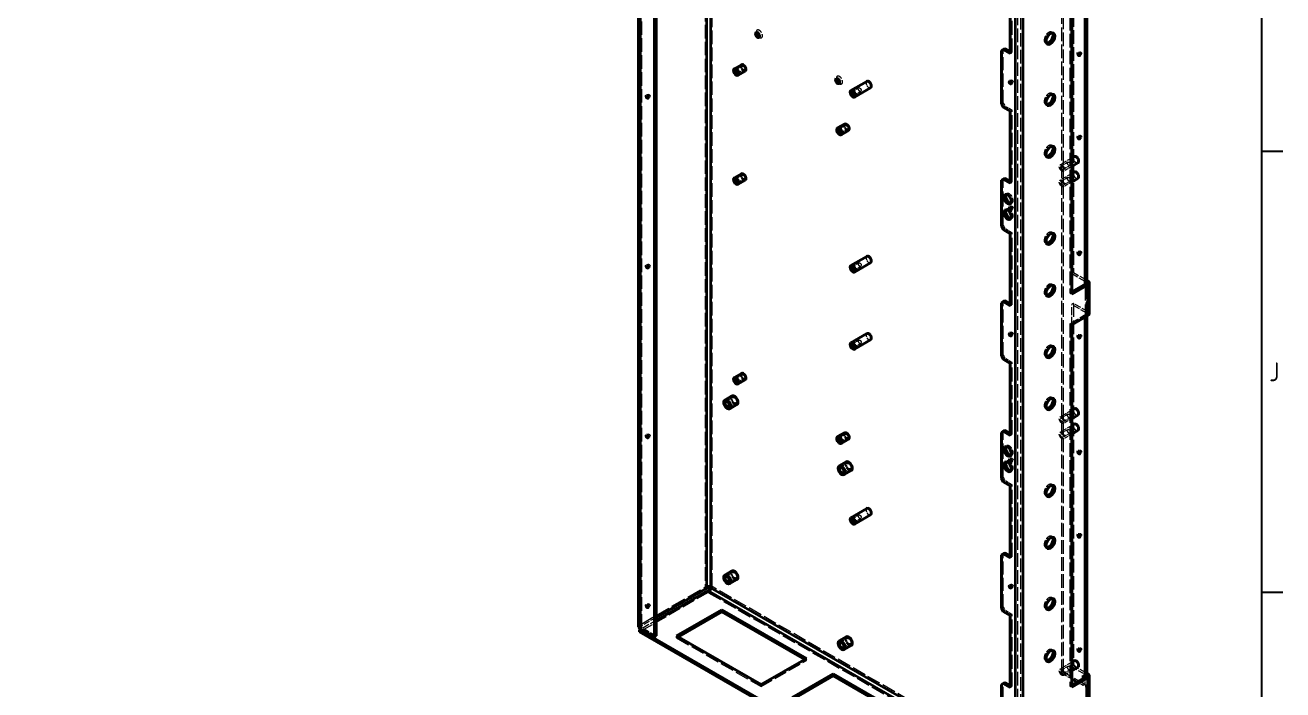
# Model space of a CAD drawing. Header units: millimetres. Extents: x 0 to 2378, y 0 to 1682.
# Drawn here: x 1945 to 2344.8, y 1230.5 to 1441.7 of the extents above; entities that cross this region are included whole.
import ezdxf

# ---------------------------------------------------------------- set-up
doc = ezdxf.new("R2010")
doc.units = ezdxf.units.MM
doc.header["$LTSCALE"] = 2
doc.linetypes.add('DASHED', pattern=[0.2067, 0.1654, -0.0413])
doc.layers.get('0').update_dxf_attribs({"color": 3, "lineweight": 25})
for name, color, linetype, lineweight in [('가려진 것(ISO)', 2, 'DASHED', 18), ('가려진 좁은 것(ISO)', 2, 'DASHED', 18), ('가시적인 것(ISO)', 3, 'Continuous', 40), ('가시적인 좁은 것(ISO)', 3, 'Continuous', 35), ('경계(ISO)', 7, 'Continuous', 25)]:
    doc.layers.add(name, color=color, linetype=linetype, lineweight=lineweight)
doc.styles.add('문자 텍스트_M2B', font='isocp.shx')

# ---------------------------------------------------------------- blocks, each defined once
blk = doc.blocks.new('경계 Default Border')
at = {"layer": '경계(ISO)'}
for p, q in [((1169, 700.83), (1172.4, 700.83)), ((1169, 630.75), (1172.4, 630.75))]:
    blk.add_line(p, q, dxfattribs=at)
at = {"layer": '경계(ISO)', "flags": 128}
blk.add_lwpolyline([(20, 20), (20, 821), (1169, 821), (1169, 20), (20, 20)], dxfattribs=at)
at = {"layer": '경계(ISO)', "color": 2, "insert": (1170.23, 664.26), "char_height": 3, "attachment_point": 7, "style": '문자 텍스트_M2B'}
blk.add_mtext('J', dxfattribs=at)

msp = doc.modelspace()

# ---------------------------------------------------------------- linework, layer by layer
at = {"layer": '가려진 것(ISO)', "ltscale": 13.041357}
msp.add_line((2140.8275, 1250.5187), (2140.8275, 1537.0153), dxfattribs=at)
at = {"layer": '가려진 것(ISO)', "ltscale": 13.010574}
msp.add_line((2275.1292, 1236.0342), (2275.1292, 1482.2793), dxfattribs=at)
at = {"layer": '가려진 것(ISO)', "ltscale": 13.13595}
msp.add_line((2274.5636, 1235.7084), (2274.5636, 1475.4473), dxfattribs=at)
at = {"layer": '가려진 것(ISO)', "ltscale": 13.062409}
for p, q in [((2278.2405, 1477.869), (2278.2405, 1363.0854)), ((2277.1091, 1471.3539), (2277.1091, 1356.5703))]:
    msp.add_line(p, q, dxfattribs=at)
at = {"layer": '가려진 것(ISO)', "ltscale": 13.546203}
for p, q in [((2258.7244, 1432.9601), (2258.7244, 1455.8514)), ((2258.7244, 1391.7557), (2258.7244, 1414.647)), ((2258.7244, 1352.8405), (2258.7244, 1375.7318)), ((2258.7244, 1311.6361), (2258.7244, 1334.5274)), ((2258.7244, 1272.7209), (2258.7244, 1295.6122)), ((2258.7244, 1231.5165), (2258.7244, 1254.4078))]:
    msp.add_line(p, q, dxfattribs=at)
at = {"layer": '가려진 것(ISO)', "ltscale": 0.285604}
for p, q in [((2177.5943, 1439.4708), (2177.3822, 1439.3487)), ((2178.4926, 1437.911), (2178.2805, 1437.7888)), ((2203.0502, 1424.8118), (2202.8381, 1424.6896)), ((2203.9485, 1423.2519), (2203.7363, 1423.1298))]:
    msp.add_line(p, q, dxfattribs=at)
at = {"layer": '가려진 것(ISO)', "ltscale": 0.673312}
for p, q in [((2177.4071, 1439.0574), (2177.4071, 1439.4646)), ((2178.041, 1437.9565), (2178.3932, 1437.7521)), ((2202.8629, 1424.3983), (2202.8629, 1424.8055)), ((2203.4969, 1423.2975), (2203.849, 1423.0931))]:
    msp.add_line(p, q, dxfattribs=at)
at = {"layer": '가려진 것(ISO)', "ltscale": 0.761779}
for p, q in [((2271.3614, 1439.4437), (2271.9271, 1439.1179)), ((2269.3653, 1435.9774), (2269.931, 1435.6516)), ((2255.8959, 1433.9348), (2255.3302, 1433.6091)), ((2258.1587, 1433.2858), (2258.7244, 1432.9601)), ((2258.1587, 1432.6343), (2258.7244, 1432.9601)), ((2279.6921, 1432.8484), (2280.2578, 1433.1742)), ((2280.183, 1431.996), (2280.7487, 1432.3218)), ((2258.4789, 1424.2297), (2257.9133, 1423.904)), ((2258.9698, 1423.3774), (2258.4041, 1423.0516)), ((2143.0791, 1419.6392), (2142.5134, 1419.3135)), ((2271.3614, 1419.9861), (2271.9271, 1419.6603)), ((2143.57, 1418.7869), (2143.0043, 1418.4611)), ((2255.3302, 1416.6041), (2255.8959, 1416.9299)), ((2256.4616, 1415.9501), (2255.8959, 1415.6243)), ((2269.3653, 1416.5197), (2269.931, 1416.194)), ((2258.1587, 1414.3213), (2258.7244, 1414.647)), ((2271.3614, 1403.4716), (2271.9271, 1403.1459)), ((2279.6921, 1406.3599), (2280.2578, 1406.6856)), ((2280.183, 1405.5075), (2280.7487, 1405.8333)), ((2269.3653, 1400.0053), (2269.931, 1399.6795)), ((2255.8959, 1392.7305), (2255.3302, 1392.4047)), ((2258.1587, 1392.0815), (2258.7244, 1391.7557)), ((2258.1587, 1391.43), (2258.7244, 1391.7557)), ((2257.0275, 1388.1582), (2256.4618, 1387.8325)), ((2257.0275, 1383.2529), (2256.4618, 1382.9272)), ((2258.4789, 1384.1699), (2257.9133, 1383.8442)), ((2258.7242, 1385.2118), (2258.1585, 1384.8861)), ((2258.9698, 1383.3176), (2258.4041, 1382.9918)), ((2258.7242, 1380.3066), (2258.1585, 1379.9808)), ((2255.3302, 1377.6889), (2255.8959, 1378.0146)), ((2256.4616, 1377.0348), (2255.8959, 1376.7091)), ((2258.1587, 1375.406), (2258.7244, 1375.7318)), ((2271.3614, 1375.8385), (2271.9271, 1375.5128)), ((2269.3653, 1372.3722), (2269.931, 1372.0464)), ((2279.6921, 1369.5703), (2280.2578, 1369.896)), ((2280.183, 1368.7179), (2280.7487, 1369.0437)), ((2143.0791, 1365.6811), (2142.5134, 1365.3554)), ((2143.57, 1364.8288), (2143.0043, 1364.503)), ((2271.3614, 1359.3241), (2271.9271, 1358.9983)), ((2278.2405, 1363.0854), (2277.6748, 1362.7596)), ((2269.3653, 1355.8577), (2269.931, 1355.532)), ((2277.1091, 1356.5703), (2277.6748, 1356.896)), ((2277.1091, 1356.5703), (2277.6748, 1356.2445)), ((2255.8959, 1353.8152), (2255.3302, 1353.4895)), ((2258.1587, 1353.1662), (2258.7244, 1352.8405)), ((2258.1587, 1352.5147), (2258.7244, 1352.8405)), ((2278.2405, 1353.2748), (2277.6748, 1352.9491)), ((2258.4789, 1344.1101), (2257.9133, 1343.7844)), ((2258.9698, 1343.2578), (2258.4041, 1342.932)), ((2277.6748, 1346.4339), (2277.1091, 1346.7597)), ((2279.6921, 1343.0817), (2280.2578, 1343.4075)), ((2271.3614, 1339.8664), (2271.9271, 1339.5407)), ((2280.183, 1342.2294), (2280.7487, 1342.5551)), ((2255.3302, 1336.4845), (2255.8959, 1336.8102)), ((2256.4616, 1335.8304), (2255.8959, 1335.5047)), ((2269.3653, 1336.4001), (2269.931, 1336.0744)), ((2258.1587, 1334.2017), (2258.7244, 1334.5274)), ((2271.3614, 1323.352), (2271.9271, 1323.0262)), ((2269.3653, 1319.8857), (2269.931, 1319.5599)), ((2143.0791, 1311.723), (2142.5134, 1311.3973)), ((2255.8959, 1312.6108), (2255.3302, 1312.2851)), ((2258.1587, 1311.9619), (2258.7244, 1311.6361)), ((2258.1587, 1311.3103), (2258.7244, 1311.6361)), ((2143.57, 1310.8707), (2143.0043, 1310.5449)), ((2257.0275, 1308.0386), (2256.4618, 1307.7128)), ((2258.4789, 1304.0503), (2257.9133, 1303.7246)), ((2258.7242, 1305.0922), (2258.1585, 1304.7665)), ((2279.6921, 1306.2921), (2280.2578, 1306.6179)), ((2280.183, 1305.4397), (2280.7487, 1305.7655)), ((2257.0275, 1303.1333), (2256.4618, 1302.8076)), ((2258.7242, 1300.1869), (2258.1585, 1299.8612)), ((2258.9698, 1303.1979), (2258.4041, 1302.8722)), ((2255.3302, 1297.5692), (2255.8959, 1297.895)), ((2256.4616, 1296.9152), (2255.8959, 1296.5894)), ((2258.1587, 1295.2864), (2258.7244, 1295.6122)), ((2271.3614, 1295.7189), (2271.9271, 1295.3931)), ((2269.3653, 1292.2526), (2269.931, 1291.9268)), ((2279.6921, 1279.8036), (2280.2578, 1280.1293)), ((2269.3653, 1275.7381), (2269.931, 1275.4124)), ((2271.3614, 1279.2044), (2271.9271, 1278.8787)), ((2280.183, 1278.9512), (2280.7487, 1279.277)), ((2255.8959, 1273.6956), (2255.3302, 1273.3698)), ((2258.1587, 1273.0466), (2258.7244, 1272.7209)), ((2258.1587, 1272.3951), (2258.7244, 1272.7209)), ((2258.4789, 1263.9905), (2257.9133, 1263.6648)), ((2161.7093, 1262.9262), (2161.1436, 1263.2519)), ((2161.7093, 1262.7346), (2161.1436, 1263.0603)), ((2162.1093, 1262.0418), (2162.1093, 1261.3877)), ((2162.275, 1261.9464), (2162.275, 1261.2923)), ((2162.8407, 1262.9262), (2163.4064, 1263.2519)), ((2258.9698, 1263.1381), (2258.4041, 1262.8124)), ((2271.3614, 1259.7468), (2271.9271, 1259.4211)), ((2143.0791, 1257.7649), (2142.5134, 1257.4392)), ((2143.57, 1256.9125), (2143.0043, 1256.5868)), ((2255.3302, 1256.3649), (2255.8959, 1256.6906)), ((2256.4616, 1255.7108), (2255.8959, 1255.3851)), ((2269.3653, 1256.2805), (2269.931, 1255.9547)), ((2258.1587, 1254.082), (2258.7244, 1254.4078)), ((2152.0927, 1246.959), (2152.0927, 1247.6131)), ((2279.6921, 1243.5045), (2280.2578, 1243.8303)), ((2193.3877, 1239.7924), (2193.3877, 1240.4464)), ((2269.3653, 1239.766), (2269.931, 1239.4403)), ((2271.3614, 1243.2324), (2271.9271, 1242.9066)), ((2280.183, 1242.6521), (2280.7487, 1242.9779)), ((2275.1292, 1236.0342), (2274.5636, 1235.7084)), ((2278.2405, 1238.1642), (2277.6748, 1237.8384)), ((2281.3518, 1235.0695), (2281.9175, 1235.3953)), ((2281.9175, 1235.3953), (2282.4832, 1235.0695)), ((2178.9627, 1231.4856), (2178.9627, 1232.1396)), ((2255.8959, 1232.4912), (2255.3302, 1232.1655)), ((2258.1587, 1231.8422), (2258.7244, 1231.5165)), ((2258.1587, 1231.1907), (2258.7244, 1231.5165)), ((2277.6748, 1231.9748), (2277.1091, 1231.6491)), ((2277.1091, 1231.6491), (2277.6748, 1231.3233)), ((2281.9175, 1232.1251), (2281.3518, 1231.7993)), ((2282.766, 1231.6364), (2282.2003, 1231.9622)), ((2282.2003, 1231.3107), (2282.766, 1231.6364))]:
    msp.add_line(p, q, dxfattribs=at)
at = {"layer": '가려진 것(ISO)', "ltscale": 1.077359}
for p, q in [((2256.4616, 1434.2631), (2255.8959, 1433.9348)), ((2255.8959, 1416.9299), (2256.4616, 1415.9501)), ((2256.4616, 1393.0587), (2255.8959, 1392.7305)), ((2255.8959, 1378.0146), (2256.4616, 1377.0348)), ((2256.4616, 1354.1435), (2255.8959, 1353.8152)), ((2255.8959, 1336.8102), (2256.4616, 1335.8304)), ((2256.4616, 1312.9391), (2255.8959, 1312.6108)), ((2255.8959, 1297.895), (2256.4616, 1296.9152)), ((2256.4616, 1274.0239), (2255.8959, 1273.6956)), ((2255.8959, 1256.6906), (2256.4616, 1255.7108)), ((2256.4616, 1232.8195), (2255.8959, 1232.4912))]:
    msp.add_line(p, q, dxfattribs=at)
at = {"layer": '가려진 것(ISO)', "ltscale": 12.578616}
for p, q in [((2255.8959, 1416.9299), (2255.8959, 1433.9348)), ((2255.8959, 1336.8102), (2255.8959, 1353.8152)), ((2255.8959, 1256.6906), (2255.8959, 1273.6956))]:
    msp.add_line(p, q, dxfattribs=at)
at = {"layer": '가려진 것(ISO)', "ltscale": 3.047415}
for p, q in [((2172.9823, 1428.6559), (2170.7195, 1427.3529)), ((2173.6294, 1427.5321), (2171.3667, 1426.2291)), ((2210.0347, 1421.7203), (2207.7719, 1420.4173)), ((2210.6818, 1420.5965), (2208.4191, 1419.2935)), ((2258.7244, 1414.647), (2256.4616, 1415.9501)), ((2205.792, 1409.762), (2203.5293, 1408.459)), ((2206.4392, 1408.6383), (2204.1764, 1407.3352)), ((2276.5027, 1398.1598), (2274.24, 1396.8567)), ((2277.1499, 1397.036), (2274.8871, 1395.733)), ((2172.9823, 1393.9919), (2170.7195, 1392.6889)), ((2173.6294, 1392.8681), (2171.3667, 1391.5651)), ((2276.5027, 1393.2545), (2274.24, 1391.9515)), ((2277.1499, 1392.1307), (2274.8871, 1390.8277)), ((2258.7244, 1375.7318), (2256.4616, 1377.0348)), ((2210.0347, 1366.1271), (2207.7719, 1364.8241)), ((2210.6818, 1365.0033), (2208.4191, 1363.7003)), ((2210.0347, 1341.6007), (2207.7719, 1340.2977)), ((2210.6818, 1340.4769), (2208.4191, 1339.1739)), ((2258.7244, 1334.5274), (2256.4616, 1335.8304)), ((2172.9823, 1330.5503), (2170.7195, 1329.2472)), ((2173.6294, 1329.4265), (2171.3667, 1328.1235)), ((2169.9584, 1323.3291), (2167.6957, 1322.0261)), ((2170.9399, 1321.6247), (2168.6772, 1320.3217)), ((2276.5027, 1318.0401), (2274.24, 1316.7371)), ((2277.1499, 1316.9164), (2274.8871, 1315.6133)), ((2205.792, 1311.6564), (2203.5293, 1310.3534)), ((2276.5027, 1313.1349), (2274.24, 1311.8318)), ((2277.1499, 1312.0111), (2274.8871, 1310.7081)), ((2206.4392, 1310.5326), (2204.1764, 1309.2296)), ((2206.332, 1302.383), (2204.0692, 1301.0799)), ((2207.3135, 1300.6786), (2205.0507, 1299.3755)), ((2258.7244, 1295.6122), (2256.4616, 1296.9152)), ((2210.0347, 1286.0075), (2207.7719, 1284.7045)), ((2210.6818, 1284.8837), (2208.4191, 1283.5807)), ((2169.9584, 1267.7359), (2167.6957, 1266.4329)), ((2170.9399, 1266.0315), (2168.6772, 1264.7285)), ((2258.7244, 1254.4078), (2256.4616, 1255.7108)), ((2206.332, 1246.7898), (2204.0692, 1245.4867)), ((2207.3135, 1245.0854), (2205.0507, 1243.7823)), ((2276.5027, 1237.9205), (2274.24, 1236.6175)), ((2277.1499, 1236.7967), (2274.8871, 1235.4937))]:
    msp.add_line(p, q, dxfattribs=at)
at = {"layer": '가려진 것(ISO)', "ltscale": 4.983321}
for p, q in [((2277.6748, 1399.4482), (2273.9747, 1397.3174)), ((2277.6748, 1394.5429), (2273.9747, 1392.4121)), ((2277.6748, 1319.3286), (2273.9747, 1317.1978)), ((2277.6748, 1314.4233), (2273.9747, 1312.2925)), ((2277.6748, 1239.2089), (2273.9747, 1237.0782))]:
    msp.add_line(p, q, dxfattribs=at)
at = {"layer": '가려진 것(ISO)', "ltscale": 3.397145}
for p, q in [((2277.6748, 1396.7248), (2275.1524, 1395.2723)), ((2277.6748, 1391.8196), (2275.1524, 1390.367)), ((2277.6748, 1316.6052), (2275.1524, 1315.1527)), ((2277.6748, 1311.6999), (2275.1524, 1310.2474)), ((2277.6748, 1236.4856), (2275.1524, 1235.033))]:
    msp.add_line(p, q, dxfattribs=at)
at = {"layer": '가려진 것(ISO)', "ltscale": 14.513788}
for p, q in [((2255.8959, 1378.0146), (2255.8959, 1392.7305)), ((2282.4346, 1359.8278), (2282.4346, 1350.0173)), ((2255.8959, 1297.895), (2255.8959, 1312.6108))]:
    msp.add_line(p, q, dxfattribs=at)
at = {"layer": '가려진 것(ISO)', "ltscale": 6.475868}
for p, q in [((2277.6748, 1362.7596), (2282.4832, 1359.9907)), ((2282.4832, 1350.1801), (2277.6748, 1352.9491))]:
    msp.add_line(p, q, dxfattribs=at)
at = {"layer": '가려진 것(ISO)', "ltscale": 5.71399}
for p, q in [((2278.2405, 1363.0854), (2282.4832, 1360.6422)), ((2277.6748, 1237.8384), (2281.9175, 1235.3953)), ((2278.2405, 1238.1642), (2282.4832, 1235.721))]:
    msp.add_line(p, q, dxfattribs=at)
at = {"layer": '가려진 것(ISO)', "ltscale": 15.477639}
msp.add_line((2281.9175, 1359.3392), (2281.9175, 1348.8771), dxfattribs=at)
at = {"layer": '가려진 것(ISO)', "ltscale": 14.160995}
msp.add_line((2282.4074, 1359.7086), (2282.4074, 1350.1365), dxfattribs=at)
at = {"layer": '가려진 것(ISO)', "ltscale": 7.589278}
msp.add_line((2277.6748, 1346.4339), (2277.6748, 1352.9491), dxfattribs=at)
at = {"layer": '가려진 것(ISO)', "ltscale": 6.094929}
for p, q in [((2282.766, 1350.6688), (2278.2405, 1353.2748)), ((2145.5873, 1253.4505), (2141.0618, 1250.8445)), ((2145.5873, 1247.5869), (2141.0618, 1250.193))]:
    msp.add_line(p, q, dxfattribs=at)
at = {"layer": '가려진 것(ISO)', "ltscale": 13.099624}
for p, q in [((2278.2405, 1353.2748), (2278.2405, 1238.1642)), ((2277.1091, 1346.7597), (2277.1091, 1231.6491))]:
    msp.add_line(p, q, dxfattribs=at)
at = {"layer": '가려진 것(ISO)', "ltscale": 6.856808}
msp.add_line((2282.2003, 1349.6915), (2277.1091, 1346.7597), dxfattribs=at)
at = {"layer": '가려진 것(ISO)', "ltscale": 0.101972}
msp.add_line((2282.4074, 1350.1365), (2282.4832, 1350.1801), dxfattribs=at)
at = {"layer": '가려진 것(ISO)', "ltscale": 1.138307}
msp.add_line((2282.4832, 1350.1801), (2282.4832, 1349.2029), dxfattribs=at)
at = {"layer": '가려진 것(ISO)', "ltscale": 12.417352}
for p, q in [((2162.1093, 1261.3877), (2140.3304, 1248.8461)), ((2282.4346, 1231.6364), (2282.4346, 1193.8658))]:
    msp.add_line(p, q, dxfattribs=at)
at = {"layer": '가려진 것(ISO)', "ltscale": 14.126754}
msp.add_line((2140.4961, 1251.1702), (2161.1436, 1263.0603), dxfattribs=at)
at = {"layer": '가려진 것(ISO)', "ltscale": 0.223049}
for p, q in [((2161.1436, 1263.0603), (2161.1436, 1263.2519)), ((2162.275, 1261.2923), (2162.1093, 1261.3877))]:
    msp.add_line(p, q, dxfattribs=at)
at = {"layer": '가려진 것(ISO)', "ltscale": 6.53914}
msp.add_line((2145.5873, 1252.5274), (2140.732, 1249.7314), dxfattribs=at)
at = {"layer": '가려진 것(ISO)', "ltscale": 0.764731}
for p, q in [((2152.6605, 1247.2861), (2152.0927, 1246.959)), ((2193.3877, 1239.7924), (2192.8198, 1240.1194))]:
    msp.add_line(p, q, dxfattribs=at)
at = {"layer": '가려진 것(ISO)', "ltscale": 13.131522}
msp.add_line((2152.0927, 1246.959), (2178.9627, 1231.4856), dxfattribs=at)
at = {"layer": '가려진 것(ISO)', "ltscale": 12.33672}
msp.add_line((2178.9627, 1231.4856), (2193.3877, 1239.7924), dxfattribs=at)
at = {"layer": '가려진 것(ISO)', "ltscale": 4.190233}
msp.add_line((2277.6748, 1233.9167), (2274.5636, 1235.7084), dxfattribs=at)
at = {"layer": '가려진 것(ISO)', "ltscale": 11.611031}
msp.add_line((2281.9175, 1232.1251), (2275.1292, 1236.0342), dxfattribs=at)
at = {"layer": '가려진 것(ISO)', "ltscale": 12.974447}
msp.add_line((2255.8959, 1184.2559), (2255.8959, 1232.4912), dxfattribs=at)
at = {"layer": '가려진 것(ISO)', "ltscale": 2.681236}
msp.add_line((2281.3518, 1231.7993), (2279.3609, 1232.9458), dxfattribs=at)
at = {"layer": '가려진 것(ISO)', "ltscale": 2.670887}
for p, q in [((2281.3518, 1231.7993), (2281.3518, 1234.0922)), ((2281.9175, 1232.1251), (2281.9175, 1234.418))]:
    msp.add_line(p, q, dxfattribs=at)
at = {"layer": '가려진 것(ISO)', "ltscale": 0.758838}
msp.add_line((2282.766, 1234.9066), (2282.766, 1234.2551), dxfattribs=at)
at = {"layer": '가려진 것(ISO)', "ltscale": 6.818691}
for centre in [(2178.397, 1438.8945), (2203.8529, 1424.2354)]:
    msp.add_ellipse(centre, major_axis=(0.6986, -1.2132), ratio=0.57809312, start_param=5.29684742, end_param=10.41111585, dxfattribs=at)
at = {"layer": '가려진 것(ISO)', "ltscale": 3.099685}
for centre in [(2178.0435, 1438.6909), (2203.4993, 1424.0318)]:
    msp.add_ellipse(centre, major_axis=(-0.4491, 0.7799), ratio=0.57809312, start_param=2.90411914, end_param=6.52065882, dxfattribs=at)
at = {"layer": '가려진 것(ISO)', "ltscale": 7.073884}
for centre in [(2270.3633, 1437.7105), (2270.3633, 1418.2529), (2270.3633, 1401.7384), (2270.3633, 1374.1054), (2270.3633, 1357.5909), (2270.3633, 1338.1333), (2270.3633, 1321.6188), (2270.3633, 1293.9857), (2270.3633, 1277.4713), (2270.3633, 1258.0137), (2270.3633, 1241.4992)]:
    msp.add_ellipse(centre, major_axis=(0.9981, 1.7332), ratio=0.57809312, start_param=5.99699728, end_param=9.71096599, dxfattribs=at)
at = {"layer": '가려진 것(ISO)', "ltscale": 2.942724}
for centre in [(2280.5033, 1432.748), (2258.7244, 1423.8036), (2143.3245, 1419.2131), (2280.5033, 1406.2595), (2258.7244, 1383.7438), (2280.5033, 1369.4698), (2143.3245, 1365.2549), (2258.7244, 1343.6839), (2280.5033, 1342.9813), (2143.3245, 1311.2968), (2258.7244, 1303.6241), (2280.5033, 1306.1917), (2280.5033, 1279.7032), (2258.7244, 1263.5643), (2143.3245, 1257.3387), (2280.5033, 1243.4041)]:
    msp.add_ellipse(centre, major_axis=(-0.2454, 0.4262), ratio=0.57809312, dxfattribs=at)
at = {"layer": '가려진 것(ISO)', "ltscale": 3.530331}
for centre in [(2173.3059, 1428.094), (2213.1867, 1422.7872), (2206.1156, 1409.2001), (2279.089, 1398.9009), (2173.3059, 1393.43), (2279.089, 1393.9956), (2213.1867, 1367.194), (2213.1867, 1342.6676), (2173.3059, 1329.9884), (2279.089, 1318.7813), (2206.1156, 1311.0945), (2279.089, 1313.876), (2213.1867, 1287.0744), (2279.089, 1238.6617)]:
    msp.add_ellipse(centre, major_axis=(0.5889, -1.0226), ratio=0.57809312, start_param=3.14159265, end_param=6.28318531, dxfattribs=at)
at = {"layer": '가려진 것(ISO)', "ltscale": 3.879783}
for centre in [(2173.3059, 1428.094), (2210.3583, 1421.1584), (2206.1156, 1409.2001), (2274.5636, 1396.2948), (2276.8263, 1397.5979), (2173.3059, 1393.43), (2274.5636, 1391.3896), (2276.8263, 1392.6926), (2210.3583, 1365.5652), (2210.3583, 1341.0388), (2173.3059, 1329.9884), (2274.5636, 1316.1752), (2276.8263, 1317.4783), (2206.1156, 1311.0945), (2274.5636, 1311.2699), (2276.8263, 1312.573), (2210.3583, 1285.4456), (2274.5636, 1236.0556), (2276.8263, 1237.3586)]:
    msp.add_ellipse(centre, major_axis=(-0.3236, 0.5619), ratio=0.57809312, dxfattribs=at)
at = {"layer": '가려진 것(ISO)', "ltscale": 7.060761}
for centre in [(2274.5636, 1396.2948), (2274.5636, 1391.3896), (2274.5636, 1316.1752), (2274.5636, 1311.2699), (2274.5636, 1236.0556)]:
    msp.add_ellipse(centre, major_axis=(-0.5889, 1.0226), ratio=0.57809312, dxfattribs=at)
at = {"layer": '가려진 것(ISO)', "ltscale": 6.182315}
for centre in [(2257.8758, 1386.685), (2257.8758, 1381.7797), (2257.8758, 1306.5654), (2257.8758, 1301.6601)]:
    msp.add_ellipse(centre, major_axis=(0.8484, -1.4732), ratio=0.57809312, start_param=5.94464083, end_param=9.76332244, dxfattribs=at)
at = {"layer": '가려진 것(ISO)', "ltscale": 0.797737}
msp.add_ellipse((2281.6346, 1350.0173), major_axis=(0.8, 0), ratio=0.5758617, start_param=5.49778714, end_param=6.54498469, dxfattribs=at)
at = {"layer": '가려진 것(ISO)', "ltscale": 1.196656}
for centre, major_axis, start_param, end_param in [((2281.6346, 1350.0173), (1.6, 0), 0, 0.78539816), ((2141.6275, 1250.5187), (-1.6, 0), 5.49778714, 6.28318531), ((2141.6275, 1250.5187), (-0.8, 0), 5.49778714, 7.06858347), ((2281.6346, 1231.6364), (0.8, 0), 5.49778714, 7.06858347)]:
    msp.add_ellipse(centre, major_axis=major_axis, ratio=0.5758617, start_param=start_param, end_param=end_param, dxfattribs=at)
at = {"layer": '가려진 것(ISO)', "ltscale": 4.727087}
for centre in [(2170.4492, 1322.4769), (2206.8227, 1301.5308), (2170.4492, 1266.8837), (2206.8227, 1245.9376)]:
    msp.add_ellipse(centre, major_axis=(0.7885, -1.3692), ratio=0.57809312, start_param=3.14159265, end_param=6.28318531, dxfattribs=at)
at = {"layer": '가려진 것(ISO)', "ltscale": 5.88435}
for centre in [(2170.4492, 1322.4769), (2206.8227, 1301.5308), (2170.4492, 1266.8837), (2206.8227, 1245.9376)]:
    msp.add_ellipse(centre, major_axis=(-0.4907, 0.8522), ratio=0.57809312, dxfattribs=at)
at = {"layer": '가려진 것(ISO)', "ltscale": 2.393412}
for major_axis, ratio, start_param, end_param in [((1.6, 0), 0.5758617, 0.78539816, 2.35619449), ((-0.7985, -1.3865), 0.57809312, 0.78346445, 2.35426078)]:
    msp.add_ellipse((2162.275, 1262.6004), major_axis=major_axis, ratio=ratio, start_param=start_param, end_param=end_param, dxfattribs=at)
at = {"layer": '가려진 좁은 것(ISO)', "ltscale": 13.032638}
for p, q in [((2161.1436, 1549.5569), (2161.1436, 1263.2519)), ((2163.4064, 1263.2519), (2163.4064, 1549.5569)), ((2261.5528, 1181.6499), (2261.5528, 1467.9549))]:
    msp.add_line(p, q, dxfattribs=at)
at = {"layer": '가려진 좁은 것(ISO)', "ltscale": 13.020306}
msp.add_line((2141.0618, 1250.193), (2141.0618, 1536.2271), dxfattribs=at)
at = {"layer": '가려진 좁은 것(ISO)', "ltscale": 13.011585}
msp.add_line((2260.4214, 1467.4924), (2260.4214, 1181.6499), dxfattribs=at)
at = {"layer": '가려진 좁은 것(ISO)', "ltscale": 14.513788}
msp.add_line((2282.2003, 1359.5021), (2282.2003, 1349.6915), dxfattribs=at)
at = {"layer": '가려진 좁은 것(ISO)', "ltscale": 1.517776}
msp.add_line((2282.766, 1360.4793), (2282.766, 1359.1763), dxfattribs=at)
at = {"layer": '가려진 좁은 것(ISO)', "ltscale": 13.171653}
for p, q in [((2162.275, 1261.2923), (2281.6346, 1192.5577)), ((2282.766, 1194.5173), (2163.4064, 1263.2519))]:
    msp.add_line(p, q, dxfattribs=at)
at = {"layer": '가려진 좁은 것(ISO)', "ltscale": 0.761779}
for p, q in [((2141.0618, 1250.8445), (2140.4961, 1251.1702)), ((2140.4961, 1249.8672), (2141.0618, 1250.193))]:
    msp.add_line(p, q, dxfattribs=at)
at = {"layer": '가려진 좁은 것(ISO)', "ltscale": 0.758838}
for p, q in [((2282.766, 1235.5581), (2282.766, 1234.9066)), ((2282.2003, 1231.3107), (2282.2003, 1231.9622))]:
    msp.add_line(p, q, dxfattribs=at)
at = {"layer": '가려진 좁은 것(ISO)', "ltscale": 12.417352}
msp.add_line((2282.2003, 1231.3107), (2282.2003, 1193.54), dxfattribs=at)
at = {"layer": '가시적인 것(ISO)'}
for p, q in [((2140.0275, 1250.5187), (2140.0275, 1537.0153)), ((2145.0216, 1528.0629), (2145.0216, 1247.2612)), ((2145.5873, 1528.1997), (2145.5873, 1247.5869)), ((2281.9175, 1473.4713), (2281.9175, 1359.3392)), ((2282.4832, 1473.7971), (2282.4832, 1359.9907)), ((2277.6748, 1356.2445), (2277.6748, 1471.0281)), ((2258.1587, 1455.5257), (2258.1587, 1432.6343)), ((2255.3302, 1433.6091), (2255.8959, 1433.9374)), ((2255.3302, 1416.6041), (2255.3302, 1433.6091)), ((2255.8959, 1433.9374), (2256.4616, 1434.2631)), ((2258.1587, 1432.6343), (2255.8959, 1433.9374)), ((2256.4616, 1434.2631), (2258.1587, 1433.2858)), ((2172.717, 1429.1166), (2170.4543, 1427.8136)), ((2173.8947, 1427.0715), (2171.632, 1425.7684)), ((2212.5978, 1423.8098), (2207.5067, 1420.878)), ((2213.7755, 1421.7646), (2208.6844, 1418.8328)), ((2255.8959, 1415.6243), (2255.3302, 1416.6041)), ((2255.8959, 1415.6243), (2258.1587, 1414.3213)), ((2258.1587, 1414.3213), (2258.1587, 1391.43)), ((2205.5268, 1410.2227), (2203.264, 1408.9197)), ((2206.7045, 1408.1776), (2204.4417, 1406.8746)), ((2278.5002, 1399.9235), (2277.6748, 1399.4482)), ((2279.6779, 1397.8783), (2277.6748, 1396.7248)), ((2172.717, 1394.4526), (2170.4543, 1393.1496)), ((2173.8947, 1392.4075), (2171.632, 1391.1044)), ((2255.3302, 1392.4047), (2255.8959, 1392.733)), ((2255.3302, 1377.6889), (2255.3302, 1392.4047)), ((2255.8959, 1392.733), (2256.4616, 1393.0587)), ((2258.1587, 1391.43), (2255.8959, 1392.733)), ((2256.4616, 1393.0587), (2258.1587, 1392.0815)), ((2278.5002, 1395.0182), (2277.6748, 1394.5429)), ((2279.6779, 1392.9731), (2277.6748, 1391.8196)), ((2255.8959, 1376.7091), (2255.3302, 1377.6889)), ((2255.8959, 1376.7091), (2258.1587, 1375.406)), ((2258.1587, 1375.406), (2258.1587, 1352.5147)), ((2212.5978, 1368.2166), (2207.5067, 1365.2848)), ((2213.7755, 1366.1714), (2208.6844, 1363.2396)), ((2277.6748, 1356.896), (2282.2003, 1359.5021)), ((2282.4832, 1359.9907), (2282.4074, 1359.9471)), ((2282.4074, 1359.9471), (2282.4074, 1359.7086)), ((2282.4832, 1360.6422), (2282.766, 1360.4793)), ((2283.2346, 1359.8278), (2283.2346, 1350.0173)), ((2282.766, 1359.1763), (2277.6748, 1356.2445)), ((2255.3302, 1353.4895), (2255.8959, 1353.8177)), ((2255.3302, 1336.4845), (2255.3302, 1353.4895)), ((2255.8959, 1353.8177), (2256.4616, 1354.1435)), ((2258.1587, 1352.5147), (2255.8959, 1353.8177)), ((2256.4616, 1354.1435), (2258.1587, 1353.1662)), ((2277.6748, 1346.4339), (2282.766, 1349.3658)), ((2281.9175, 1348.8771), (2281.9175, 1234.7438)), ((2282.4832, 1349.2029), (2282.4832, 1235.0695)), ((2212.5978, 1343.6902), (2207.5067, 1340.7583)), ((2277.6748, 1231.3233), (2277.6748, 1346.4339)), ((2213.7755, 1341.645), (2208.6844, 1338.7132)), ((2255.8959, 1335.5047), (2255.3302, 1336.4845)), ((2255.8959, 1335.5047), (2258.1587, 1334.2017)), ((2258.1587, 1334.2017), (2258.1587, 1311.3103)), ((2172.717, 1331.0109), (2170.4543, 1329.7079)), ((2173.8947, 1328.9658), (2171.632, 1327.6628)), ((2169.6607, 1323.8461), (2167.3979, 1322.5431)), ((2171.2376, 1321.1077), (2168.9749, 1319.8047)), ((2278.5002, 1319.8039), (2277.6748, 1319.3286)), ((2279.6779, 1317.7587), (2277.6748, 1316.6052)), ((2205.5268, 1312.1171), (2203.264, 1310.814)), ((2255.3302, 1312.2851), (2255.8959, 1312.6134)), ((2255.3302, 1297.5692), (2255.3302, 1312.2851)), ((2255.8959, 1312.6134), (2256.4616, 1312.9391)), ((2258.1587, 1311.3103), (2255.8959, 1312.6134)), ((2256.4616, 1312.9391), (2258.1587, 1311.9619)), ((2278.5002, 1314.8986), (2277.6748, 1314.4233)), ((2279.6779, 1312.8534), (2277.6748, 1311.6999)), ((2206.7045, 1310.0719), (2204.4417, 1308.7689)), ((2206.0343, 1302.9), (2203.7715, 1301.5969)), ((2207.6112, 1300.1616), (2205.3485, 1298.8585)), ((2255.8959, 1296.5894), (2255.3302, 1297.5692)), ((2255.8959, 1296.5894), (2258.1587, 1295.2864)), ((2258.1587, 1295.2864), (2258.1587, 1272.3951)), ((2212.5978, 1288.097), (2207.5067, 1285.1651)), ((2213.7755, 1286.0518), (2208.6844, 1283.12)), ((2255.3302, 1273.3698), (2255.8959, 1273.6981)), ((2255.3302, 1256.3649), (2255.3302, 1273.3698)), ((2255.8959, 1273.6981), (2256.4616, 1274.0239)), ((2258.1587, 1272.3951), (2255.8959, 1273.6981)), ((2256.4616, 1274.0239), (2258.1587, 1273.0466)), ((2169.6607, 1268.2529), (2167.3979, 1266.9499)), ((2171.2376, 1265.5145), (2168.9749, 1264.2115)), ((2161.7093, 1262.7346), (2145.5873, 1253.4505)), ((2162.1093, 1262.0418), (2145.5873, 1252.5274)), ((2161.7093, 1262.9262), (2161.7093, 1262.7346)), ((2162.275, 1261.9464), (2162.1093, 1262.0418)), ((2152.0927, 1247.6131), (2166.5176, 1255.9199)), ((2166.5176, 1255.2658), (2166.5176, 1255.9199)), ((2166.5176, 1255.9199), (2193.3877, 1240.4464)), ((2255.8959, 1255.3851), (2255.3302, 1256.3649)), ((2255.8959, 1255.3851), (2258.1587, 1254.082)), ((2166.5176, 1255.2658), (2152.6605, 1247.2861)), ((2192.8198, 1240.1194), (2166.5176, 1255.2658)), ((2258.1587, 1254.082), (2258.1587, 1231.1907)), ((2140.732, 1249.7314), (2140.3304, 1249.5001)), ((2140.3304, 1249.5001), (2186.4338, 1222.951)), ((2140.3304, 1249.5001), (2140.3304, 1248.8461)), ((2140.3304, 1248.8461), (2186.4338, 1222.2969)), ((2145.0216, 1247.2612), (2140.4961, 1249.8672)), ((2145.5873, 1247.5869), (2145.0216, 1247.2612)), ((2178.9627, 1232.1396), (2152.0927, 1247.6131)), ((2206.0343, 1247.3068), (2203.7715, 1246.0037)), ((2207.6112, 1244.5684), (2205.3485, 1243.2653)), ((2193.3877, 1240.4464), (2178.9627, 1232.1396)), ((2278.5002, 1239.6842), (2277.6748, 1239.2089)), ((2188.8819, 1228.079), (2201.873, 1235.5601)), ((2201.873, 1234.906), (2201.873, 1235.5601)), ((2201.873, 1235.5601), (2235.8141, 1216.0147)), ((2279.6779, 1237.6391), (2277.6748, 1236.4856)), ((2282.4832, 1235.721), (2282.766, 1235.5581)), ((2201.873, 1234.906), (2189.4498, 1227.752)), ((2235.2462, 1215.6877), (2201.873, 1234.906)), ((2255.3302, 1232.1655), (2255.8959, 1232.4937)), ((2255.3302, 1183.9302), (2255.3302, 1232.1655)), ((2255.8959, 1232.4937), (2256.4616, 1232.8195)), ((2258.1587, 1231.1907), (2255.8959, 1232.4937)), ((2256.4616, 1232.8195), (2258.1587, 1231.8422)), ((2282.766, 1234.9066), (2277.6748, 1231.9748)), ((2282.766, 1234.2551), (2277.6748, 1231.3233)), ((2279.3609, 1232.9458), (2277.6748, 1233.9167)), ((2281.3518, 1235.0695), (2281.9175, 1234.7438)), ((2281.3518, 1234.0922), (2281.3518, 1235.0695)), ((2282.4832, 1235.0695), (2281.9175, 1234.7438)), ((2281.9175, 1234.418), (2281.9175, 1234.7438)), ((2282.4832, 1235.0695), (2282.766, 1234.9066)), ((2283.2346, 1234.9066), (2283.2346, 1193.8658))]:
    msp.add_line(p, q, dxfattribs=at)
for centre, major_axis in [((2177.8313, 1438.5687), (-0.4491, 0.7799)), ((2270.929, 1437.3848), (-0.9981, -1.7332)), ((2279.9376, 1432.4222), (-0.2454, 0.4262)), ((2171.0431, 1426.791), (-0.5889, 1.0226)), ((2171.0431, 1426.791), (-0.3236, 0.5619)), ((2203.2872, 1423.9097), (-0.4491, 0.7799)), ((2258.1587, 1423.4778), (-0.2454, 0.4262)), ((2142.7589, 1418.8873), (-0.2454, 0.4262)), ((2208.0955, 1419.8554), (-0.5889, 1.0226)), ((2208.0955, 1419.8554), (-0.3236, 0.5619)), ((2270.929, 1417.9271), (-0.9981, -1.7332)), ((2203.8529, 1407.8971), (-0.5889, 1.0226)), ((2203.8529, 1407.8971), (-0.3236, 0.5619)), ((2270.929, 1401.4127), (-0.9981, -1.7332)), ((2279.9376, 1405.9337), (-0.2454, 0.4262)), ((2171.0431, 1392.127), (-0.5889, 1.0226)), ((2171.0431, 1392.127), (-0.3236, 0.5619)), ((2257.3101, 1386.3593), (-0.8484, 1.4732)), ((2258.1587, 1383.418), (-0.2454, 0.4262)), ((2257.3101, 1381.454), (-0.8484, 1.4732)), ((2270.929, 1373.7796), (-0.9981, -1.7332)), ((2279.9376, 1369.1441), (-0.2454, 0.4262)), ((2142.7589, 1364.9292), (-0.2454, 0.4262)), ((2208.0955, 1364.2622), (-0.5889, 1.0226)), ((2208.0955, 1364.2622), (-0.3236, 0.5619)), ((2270.929, 1357.2651), (-0.9981, -1.7332)), ((2258.1587, 1343.3582), (-0.2454, 0.4262)), ((2208.0955, 1339.7358), (-0.5889, 1.0226)), ((2208.0955, 1339.7358), (-0.3236, 0.5619)), ((2270.929, 1337.8075), (-0.9981, -1.7332)), ((2279.9376, 1342.6556), (-0.2454, 0.4262)), ((2171.0431, 1328.6853), (-0.5889, 1.0226)), ((2171.0431, 1328.6853), (-0.3236, 0.5619)), ((2270.929, 1321.2931), (-0.9981, -1.7332)), ((2168.1864, 1321.1739), (-0.7885, 1.3692)), ((2168.1864, 1321.1739), (-0.4907, 0.8522)), ((2142.7589, 1310.9711), (-0.2454, 0.4262)), ((2203.8529, 1309.7915), (-0.5889, 1.0226)), ((2203.8529, 1309.7915), (-0.3236, 0.5619)), ((2257.3101, 1306.2397), (-0.8484, 1.4732)), ((2258.1587, 1303.2984), (-0.2454, 0.4262)), ((2279.9376, 1305.8659), (-0.2454, 0.4262)), ((2204.56, 1300.2277), (-0.7885, 1.3692)), ((2204.56, 1300.2277), (-0.4907, 0.8522)), ((2257.3101, 1301.3344), (-0.8484, 1.4732)), ((2270.929, 1293.66), (-0.9981, -1.7332)), ((2208.0955, 1284.1426), (-0.5889, 1.0226)), ((2208.0955, 1284.1426), (-0.3236, 0.5619)), ((2279.9376, 1279.3774), (-0.2454, 0.4262)), ((2270.929, 1277.1455), (-0.9981, -1.7332)), ((2168.1864, 1265.5807), (-0.7885, 1.3692)), ((2168.1864, 1265.5807), (-0.4907, 0.8522)), ((2258.1587, 1263.2386), (-0.2454, 0.4262)), ((2270.929, 1257.6879), (-0.9981, -1.7332)), ((2142.7589, 1257.013), (-0.2454, 0.4262)), ((2204.56, 1244.6345), (-0.7885, 1.3692)), ((2204.56, 1244.6345), (-0.4907, 0.8522)), ((2279.9376, 1243.0783), (-0.2454, 0.4262)), ((2270.929, 1241.1735), (-0.9981, -1.7332))]:
    msp.add_ellipse(centre, major_axis=major_axis, ratio=0.57809312, dxfattribs=at)
for centre, major_axis, ratio, start_param, end_param in [((2178.0435, 1438.6909), (0.4491, -0.7799), 0.57809312, 3.37906617, 6.04571179), ((2178.397, 1438.8945), (0.6986, -1.2132), 0.57809312, 4.12793054, 5.29684742), ((2270.3633, 1437.7105), (-0.9981, -1.7332), 0.57809312, 0.28618803, 2.85540462), ((2173.3059, 1428.094), (-0.5889, 1.0226), 0.57809312, 3.14159265, 6.28318531), ((2203.4993, 1424.0318), (0.4491, -0.7799), 0.57809312, 3.37906617, 6.04571179), ((2203.8529, 1424.2354), (0.6986, -1.2132), 0.57809312, 4.12793054, 5.29684742), ((2213.1867, 1422.7872), (-0.5889, 1.0226), 0.57809312, 3.14159263, 6.28318531), ((2270.3633, 1418.2529), (-0.9981, -1.7332), 0.57809312, 0.28618803, 2.85540462), ((2206.1156, 1409.2001), (-0.5889, 1.0226), 0.57809312, 3.14159265, 6.28318531), ((2270.3633, 1401.7384), (-0.9981, -1.7332), 0.57809312, 0.28618803, 2.85540462), ((2279.089, 1398.9009), (-0.5889, 1.0226), 0.57809312, 3.14159265, 6.28318531), ((2173.3059, 1393.43), (-0.5889, 1.0226), 0.57809312, 3.14159265, 6.28318531), ((2279.089, 1393.9956), (-0.5889, 1.0226), 0.57809312, 3.14159265, 6.28318531), ((2257.8758, 1386.685), (-0.8484, 1.4732), 0.57809312, 0.33854448, 2.80304817), ((2257.8758, 1381.7797), (-0.8484, 1.4732), 0.57809312, 0.33854448, 2.80304817), ((2270.3633, 1374.1054), (-0.9981, -1.7332), 0.57809312, 0.28618803, 2.85540462), ((2213.1867, 1367.194), (-0.5889, 1.0226), 0.57809312, 3.14159265, 6.28318531), ((2281.6346, 1359.8278), (0.8, 0), 0.5758617, 5.49778714, 6.54498469), ((2281.6346, 1359.8278), (1.6, 0), 0.5758617, 5.49778714, 7.06858347), ((2270.3633, 1357.5909), (-0.9981, -1.7332), 0.57809312, 0.28618803, 2.85540462), ((2281.6346, 1350.0173), (1.6, 0), 0.5758617, 5.49778714, 6.28318531), ((2213.1867, 1342.6676), (-0.5889, 1.0226), 0.57809312, 3.14159263, 6.28318531), ((2270.3633, 1338.1333), (-0.9981, -1.7332), 0.57809312, 0.28618803, 2.85540462), ((2173.3059, 1329.9884), (-0.5889, 1.0226), 0.57809312, 3.14159265, 6.28318531), ((2170.4492, 1322.4769), (-0.7885, 1.3692), 0.57809312, 3.14159265, 6.28318531), ((2270.3633, 1321.6188), (-0.9981, -1.7332), 0.57809312, 0.28618803, 2.85540462), ((2279.089, 1318.7813), (-0.5889, 1.0226), 0.57809312, 3.14159265, 6.28318531), ((2206.1156, 1311.0945), (-0.5889, 1.0226), 0.57809312, 3.14159265, 6.28318531), ((2279.089, 1313.876), (-0.5889, 1.0226), 0.57809312, 3.14159265, 6.28318531), ((2257.8758, 1306.5654), (-0.8484, 1.4732), 0.57809312, 0.33854448, 2.80304817), ((2206.8227, 1301.5308), (-0.7885, 1.3692), 0.57809312, 3.14159265, 6.28318531), ((2257.8758, 1301.6601), (-0.8484, 1.4732), 0.57809312, 0.33854448, 2.80304817), ((2270.3633, 1293.9857), (-0.9981, -1.7332), 0.57809312, 0.28618803, 2.85540462), ((2213.1867, 1287.0744), (-0.5889, 1.0226), 0.57809312, 3.14159265, 6.28318531), ((2270.3633, 1277.4713), (-0.9981, -1.7332), 0.57809312, 0.28618803, 2.85540462), ((2170.4492, 1266.8837), (-0.7885, 1.3692), 0.57809312, 3.14159265, 6.28318531), ((2162.275, 1262.6004), (-0.8, 0), 0.5758617, 3.92699082, 5.49778714), ((2162.275, 1262.6004), (-0.3992, -0.6933), 0.57809312, 0.78346445, 2.35426078), ((2270.3633, 1258.0137), (-0.9981, -1.7332), 0.57809312, 0.28618803, 2.85540462), ((2141.6275, 1250.5187), (-1.6, 0), 0.5758617, 0, 0.78539816), ((2206.8227, 1245.9376), (-0.7885, 1.3692), 0.57809312, 3.14159265, 6.28318531), ((2270.3633, 1241.4992), (-0.9981, -1.7332), 0.57809312, 0.28618803, 2.85540462), ((2279.089, 1238.6617), (-0.5889, 1.0226), 0.57809312, 3.14159265, 6.28318531), ((2281.6346, 1234.9066), (1.6, 0), 0.5758617, 5.49778714, 7.06858347)]:
    msp.add_ellipse(centre, major_axis=major_axis, ratio=ratio, start_param=start_param, end_param=end_param, dxfattribs=at)
at = {"layer": '가시적인 좁은 것(ISO)'}
for p, q in [((2140.4961, 1535.9013), (2140.4961, 1249.8672)), ((2161.7093, 1262.9262), (2161.7093, 1518.9156)), ((2162.8407, 1518.2641), (2162.8407, 1262.9262)), ((2262.1185, 1467.6291), (2262.1185, 1181.3241)), ((2259.8557, 1181.3241), (2259.8557, 1467.1667)), ((2282.766, 1349.3658), (2282.766, 1359.1763)), ((2255.3302, 1208.3594), (2162.275, 1261.9464)), ((2162.8407, 1262.9262), (2255.3302, 1209.665)), ((2282.766, 1193.2142), (2282.766, 1234.2551))]:
    msp.add_line(p, q, dxfattribs=at)

# ---------------------------------------------------------------- block references
at = {"xscale": 2, "yscale": 2, "zscale": 2}
msp.add_blockref('경계 Default Border', (0, 0), dxfattribs=at)

doc.saveas('drawing.dxf')
